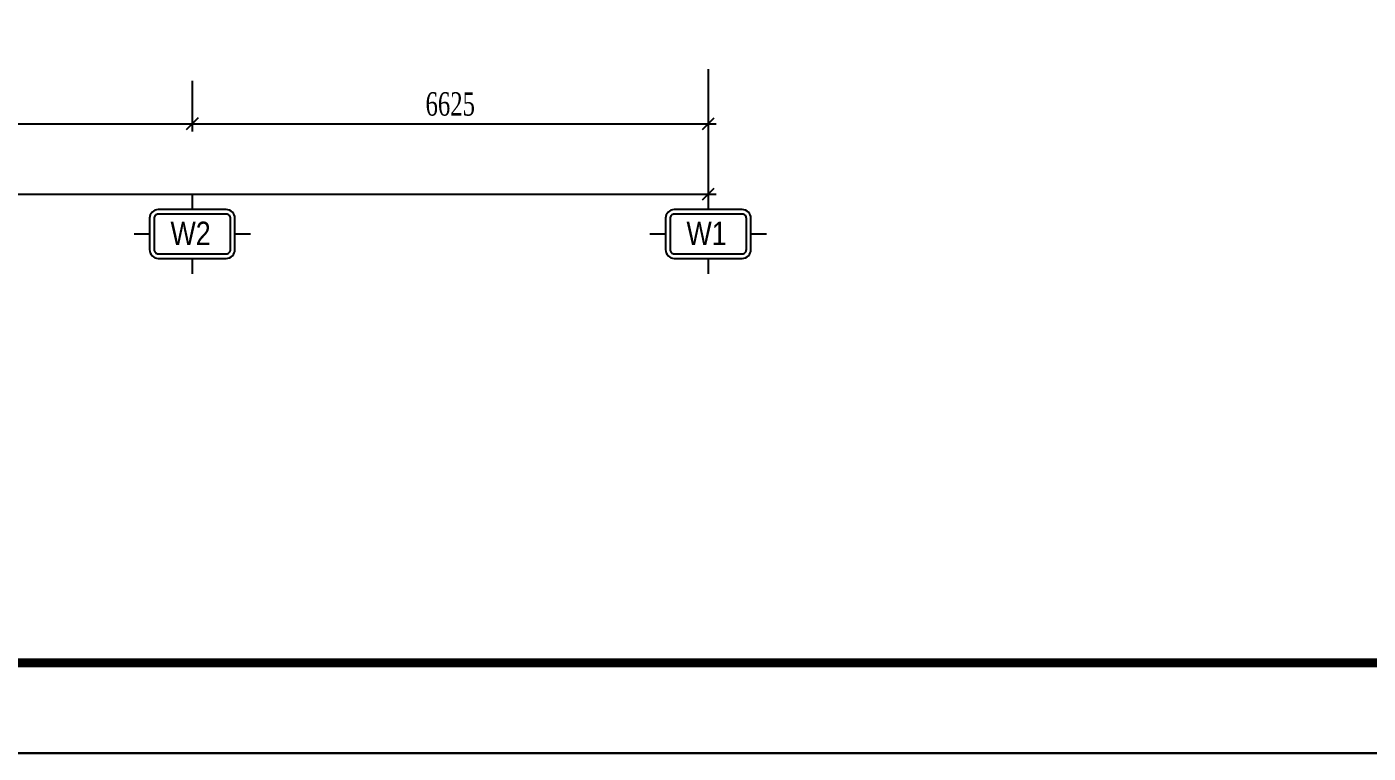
# Model space of a CAD drawing. Header units: inches. Extents: x 340055 to 349452, y -34649 to -30845.
# Drawn here: x 348612.2 to 348784.5, y -32248.6 to -32155.4 of the extents above; entities that cross this region are included whole.
import ezdxf
from ezdxf.enums import TextEntityAlignment as Align

# ---------------------------------------------------------------- set-up
doc = ezdxf.new("R2010")
doc.units = ezdxf.units.IN
doc.header["$MEASUREMENT"] = 0
for name, color, linetype in [('3', 3, 'Continuous'), ('7', 7, 'Continuous'), ('8', 8, 'Continuous'), ('NET IN', 3, 'Continuous')]:
    doc.layers.add(name, color=color, linetype=linetype)
doc.layers.add('TL-TIILE BLOCK A2$0$TL-TITLE BLOCK 1', color=7, linetype='Continuous', lineweight=50)
doc.styles.add('hx2', font='')
doc.styles.add('ST1', font='times.ttf', dxfattribs={"width": 0.7})
doc.styles.get('hx2').set_extended_font_data('.VnArial NarrowH')
doc.dimstyles.new('100', dxfattribs={"dimtxt": 3, "dimasz": 1.5, "dimexe": 1, "dimexo": 0, "dimgap": 1, "dimtad": 1, "dimdec": 0, "dimlfac": 100, "dimzin": 0, "dimdsep": 46, "dimtxsty": 'ST1', "dimblk": 'OBLIQUE', "dimcen": 1, "dimdle": 1, "dimclrd": 8, "dimclre": 8, "dimclrt": 3, "dimadec": 0, "dimazin": 0, "dimtfac": 1, "dimtdec": 0, "dimtix": 1, "dimtmove": 1, "dimatfit": 3, "dimfxl": 0, "dimtolj": 1, "dimtzin": 0, "dimlwd": -1, "dimlwe": -1, "dimarcsym": 0})

# ---------------------------------------------------------------- blocks, each defined once
blk = doc.blocks.new('_Oblique')
at = {"color": 0, "linetype": 'ByBlock', "lineweight": -2}
blk.add_line((-0.5, -0.5), (0.5, 0.5), dxfattribs=at)
blk = doc.blocks.new('*D409')
at = {"color": 8, "linetype": 'Continuous', "transparency": 16777216}
for p, q in [((348567.24, -32162.33), (348567.24, -32168.85)), ((348633.49, -32162.33), (348633.49, -32168.85)), ((348566.24, -32167.85), (348634.49, -32167.85))]:
    blk.add_line(p, q, dxfattribs=at)
at = {"layer": 'Defpoints', "color": 0, "transparency": 16777216}
for p in [(348567.24, -32162.33), (348633.49, -32162.33), (348633.49, -32167.85)]:
    blk.add_point(p, dxfattribs=at)
at = {"color": 8, "transparency": 16777216, "xscale": 1.5, "yscale": 1.5, "zscale": 1.5, "rotation": 180}
blk.add_blockref('_Oblique', (348567.24, -32167.85), dxfattribs=at)
at = {"color": 8, "transparency": 16777216, "xscale": 1.5, "yscale": 1.5, "zscale": 1.5}
blk.add_blockref('_Oblique', (348633.49, -32167.85), dxfattribs=at)
at = {"color": 3, "transparency": 16777216, "insert": (348600.36, -32165.32), "char_height": 3, "attachment_point": 5, "style": 'ST1', "bg_fill": 3, "box_fill_scale": 1.25, "bg_fill_color": 256, "bg_fill_true_color": 13158600, "bg_fill_transparency": 0}
blk.add_mtext('\\A1;6625', dxfattribs=at)
blk = doc.blocks.new('*D410')
at = {"color": 8, "linetype": 'Continuous', "transparency": 16777216}
for p, q in [((348633.49, -32162.33), (348633.49, -32168.85)), ((348699.74, -32162.33), (348699.74, -32168.85)), ((348632.49, -32167.85), (348700.74, -32167.85))]:
    blk.add_line(p, q, dxfattribs=at)
at = {"layer": 'Defpoints', "color": 0, "transparency": 16777216}
for p in [(348633.49, -32162.33), (348699.74, -32162.33), (348699.74, -32167.85)]:
    blk.add_point(p, dxfattribs=at)
at = {"color": 8, "transparency": 16777216, "xscale": 1.5, "yscale": 1.5, "zscale": 1.5, "rotation": 180}
blk.add_blockref('_Oblique', (348633.49, -32167.85), dxfattribs=at)
at = {"color": 8, "transparency": 16777216, "xscale": 1.5, "yscale": 1.5, "zscale": 1.5}
blk.add_blockref('_Oblique', (348699.74, -32167.85), dxfattribs=at)
at = {"color": 3, "transparency": 16777216, "insert": (348666.61, -32165.32), "char_height": 3, "attachment_point": 5, "style": 'ST1', "bg_fill": 3, "box_fill_scale": 1.25, "bg_fill_color": 256, "bg_fill_true_color": 13158600, "bg_fill_transparency": 0}
blk.add_mtext('\\A1;6625', dxfattribs=at)
blk = doc.blocks.new('*D411')
at = {"color": 8, "linetype": 'Continuous', "transparency": 16777216}
for p, q in [((348500.99, -32160.83), (348500.99, -32177.86)), ((348699.74, -32160.83), (348699.74, -32177.86)), ((348499.99, -32176.86), (348700.74, -32176.86))]:
    blk.add_line(p, q, dxfattribs=at)
at = {"layer": 'Defpoints', "color": 0, "transparency": 16777216}
for p in [(348500.99, -32160.83), (348699.74, -32160.83), (348699.74, -32176.86)]:
    blk.add_point(p, dxfattribs=at)
at = {"color": 8, "transparency": 16777216, "xscale": 1.5, "yscale": 1.5, "zscale": 1.5, "rotation": 180}
blk.add_blockref('_Oblique', (348500.99, -32176.86), dxfattribs=at)
at = {"color": 8, "transparency": 16777216, "xscale": 1.5, "yscale": 1.5, "zscale": 1.5}
blk.add_blockref('_Oblique', (348699.74, -32176.86), dxfattribs=at)
at = {"color": 3, "transparency": 16777216, "insert": (348600.36, -32174.33), "char_height": 3, "attachment_point": 5, "style": 'ST1', "bg_fill": 3, "box_fill_scale": 1.25, "bg_fill_color": 256, "bg_fill_true_color": 13158600, "bg_fill_transparency": 0}
blk.add_mtext('\\A1;19875', dxfattribs=at)
blk = doc.blocks.new('TENTRUC')
at = {"layer": '7'}
for p, q in [((0, 8.27), (0, 10.26)), ((-7.48, 5.13), (-5.48, 5.13)), ((5.48, 5.13), (7.48, 5.13)), ((0, 0), (0, 2))]:
    blk.add_line(p, q, dxfattribs=at)
blk.add_lwpolyline([(-4.36, 8.27), (4.36, 8.27, -0.414214), (5.48, 7.14), (5.48, 3.12, -0.414214), (4.36, 2), (-4.36, 2, -0.414214), (-5.48, 3.12), (-5.48, 7.14, -0.414214)], format="xyb", close=True, dxfattribs=at)
at = {"layer": '8', "ltscale": 15}
blk.add_lwpolyline([(-4.36, 7.68), (4.36, 7.68, -0.414214), (4.9, 7.14), (4.9, 3.12, -0.414214), (4.36, 2.58), (-4.36, 2.58, -0.414214), (-4.9, 3.12), (-4.9, 7.14, -0.414214)], format="xyb", close=True, dxfattribs=at)
at = {"layer": '3', "style": 'hx2'}
blk.add_attdef('TR', text='', height=2.9, dxfattribs=at).set_placement((-0.16, 3.83), align=Align.CENTER)
blk = doc.blocks.new('kt kien truc 1')
at = {"layer": 'Defpoints', "color": 8}
blk.add_lwpolyline([(0, 0), (594, 0), (594, 420), (0, 420)], close=True, dxfattribs=at)
at = {"layer": 'TL-TIILE BLOCK A2$0$TL-TITLE BLOCK 1', "const_width": 1}
blk.add_lwpolyline([(20, 10), (579, 10), (584, 15), (584, 405), (579, 410), (20, 410), (15, 405), (15, 15)], close=True, dxfattribs=at)

msp = doc.modelspace()

# ---------------------------------------------------------------- dimensions: what is measured, and where the dimension line sits
at = {"color": 8}
dim = msp.add_linear_dim(base=(348633.4863, -32167.8489), p1=(348567.2363, -32162.3255), p2=(348633.4863, -32162.3255), dimstyle='100', dxfattribs=at)
dim.commit()
dim.dimension.update_dxf_attribs({"geometry": '*D409', "text_midpoint": (348600.3613, -32165.323)})

# ---------------------------------------------------------------- next in the draw order: dimensions: what is measured, and where the dimension line sits
dim = msp.add_linear_dim(base=(348699.7363, -32167.8489), p1=(348633.4863, -32162.3255), p2=(348699.7363, -32162.3255), dimstyle='100', dxfattribs=at)
dim.commit()
dim.dimension.update_dxf_attribs({"geometry": '*D410', "text_midpoint": (348666.6113, -32165.323)})

# ---------------------------------------------------------------- next in the draw order: dimensions: what is measured, and where the dimension line sits
dim = msp.add_linear_dim(base=(348699.7363, -32176.8589), p1=(348500.9863, -32160.8255), p2=(348699.7363, -32160.8255), dimstyle='100', dxfattribs=at)
dim.commit()
dim.dimension.update_dxf_attribs({"geometry": '*D411', "text_midpoint": (348600.3613, -32174.3286)})

# ---------------------------------------------------------------- next in the draw order: linework, layer by layer
at = {"layer": 'NET IN'}
msp.add_lwpolyline([(348311.2497, -31762.0222), (349000.0296, -31762.0222), (349000.0296, -32248.6227), (348311.2497, -32248.6227)], close=True, dxfattribs=at)

# ---------------------------------------------------------------- next in the draw order: block references
at = {"layer": '3', "xscale": 1.159562065285868, "yscale": 1.159562065285868, "zscale": 1.159562065285868}
msp.add_blockref('kt kien truc 1', (348311.2497, -32248.6227), dxfattribs=at)
at = {"layer": '3'}
ref = msp.add_blockref('TENTRUC', (348633.4863, -32176.8589), dxfattribs=dict(at, xscale=-1, rotation=180))
ref.add_attrib('TR', 'W2', dxfattribs={"layer": '0', "height": 3, "style": 'hx2'}).set_placement((348633.27, -32183.4122), align=Align.CENTER)
ref = msp.add_blockref('TENTRUC', (348699.7363, -32176.8589), dxfattribs=dict(at, xscale=-1, rotation=180))
ref.add_attrib('TR', 'W1', dxfattribs={"layer": '0', "height": 3, "style": 'hx2'}).set_placement((348699.52, -32183.4122), align=Align.CENTER)

doc.saveas('drawing.dxf')
